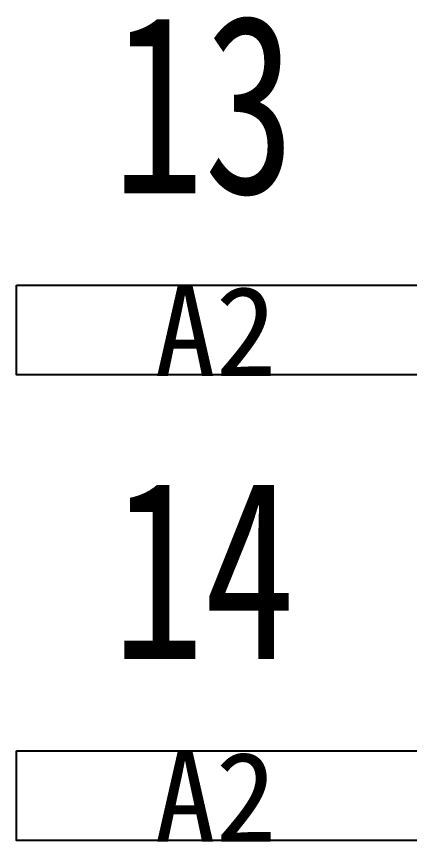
# Model space of a CAD drawing. Extents: x 9732137 to 18866768, y -962146 to 246094.
# Drawn here: x 9732137 to 9776014, y -526820 to -434692 of the extents above; entities that cross this region are included whole.
import ezdxf
from ezdxf.enums import TextEntityAlignment as Align

# ---------------------------------------------------------------- set-up
doc = ezdxf.new("R2010")
doc.units = 0
doc.header["$LTSCALE"] = 1000
for name, color, linetype in [('S_BEAMDIMLOCAL', 7, 'CONTINUOUS'), ('SIGN', 4, 'CONTINUOUS'), ('柱', 2, 'CONTINUOUS')]:
    doc.layers.add(name, color=color, linetype=linetype)
doc.styles.add('黑体', font='simhei.ttf')

msp = doc.modelspace()

# ---------------------------------------------------------------- linework, layer by layer
at = {"layer": '柱'}
for points in [[(9732136.8, -464706.3), (9777056.8, -464706.3), (9777056.8, -474706.3), (9732136.8, -474706.3)], [(9732136.8, -516706.3), (9777056.8, -516706.3), (9777056.8, -526706.3), (9732136.8, -526706.3)]]:
    msp.add_lwpolyline(points, close=True, dxfattribs=at)

# ---------------------------------------------------------------- texts
at = {"layer": 'S_BEAMDIMLOCAL', "color": 4, "style": '黑体'}
for p in [(9754364, -474820.2), (9754364, -526820.2)]:
    msp.add_text('A2', height=10000, dxfattribs=at).set_placement(p, align=Align.CENTER)
at = {"layer": 'SIGN', "color": 2, "style": '黑体', "width": 0.75}
for s, p in [('13', (9753066.9, -454446.8)), ('14', (9753066.9, -506446.8))]:
    msp.add_text(s, height=20000, dxfattribs=at).set_placement(p, align=Align.CENTER)

doc.saveas('drawing.dxf')
